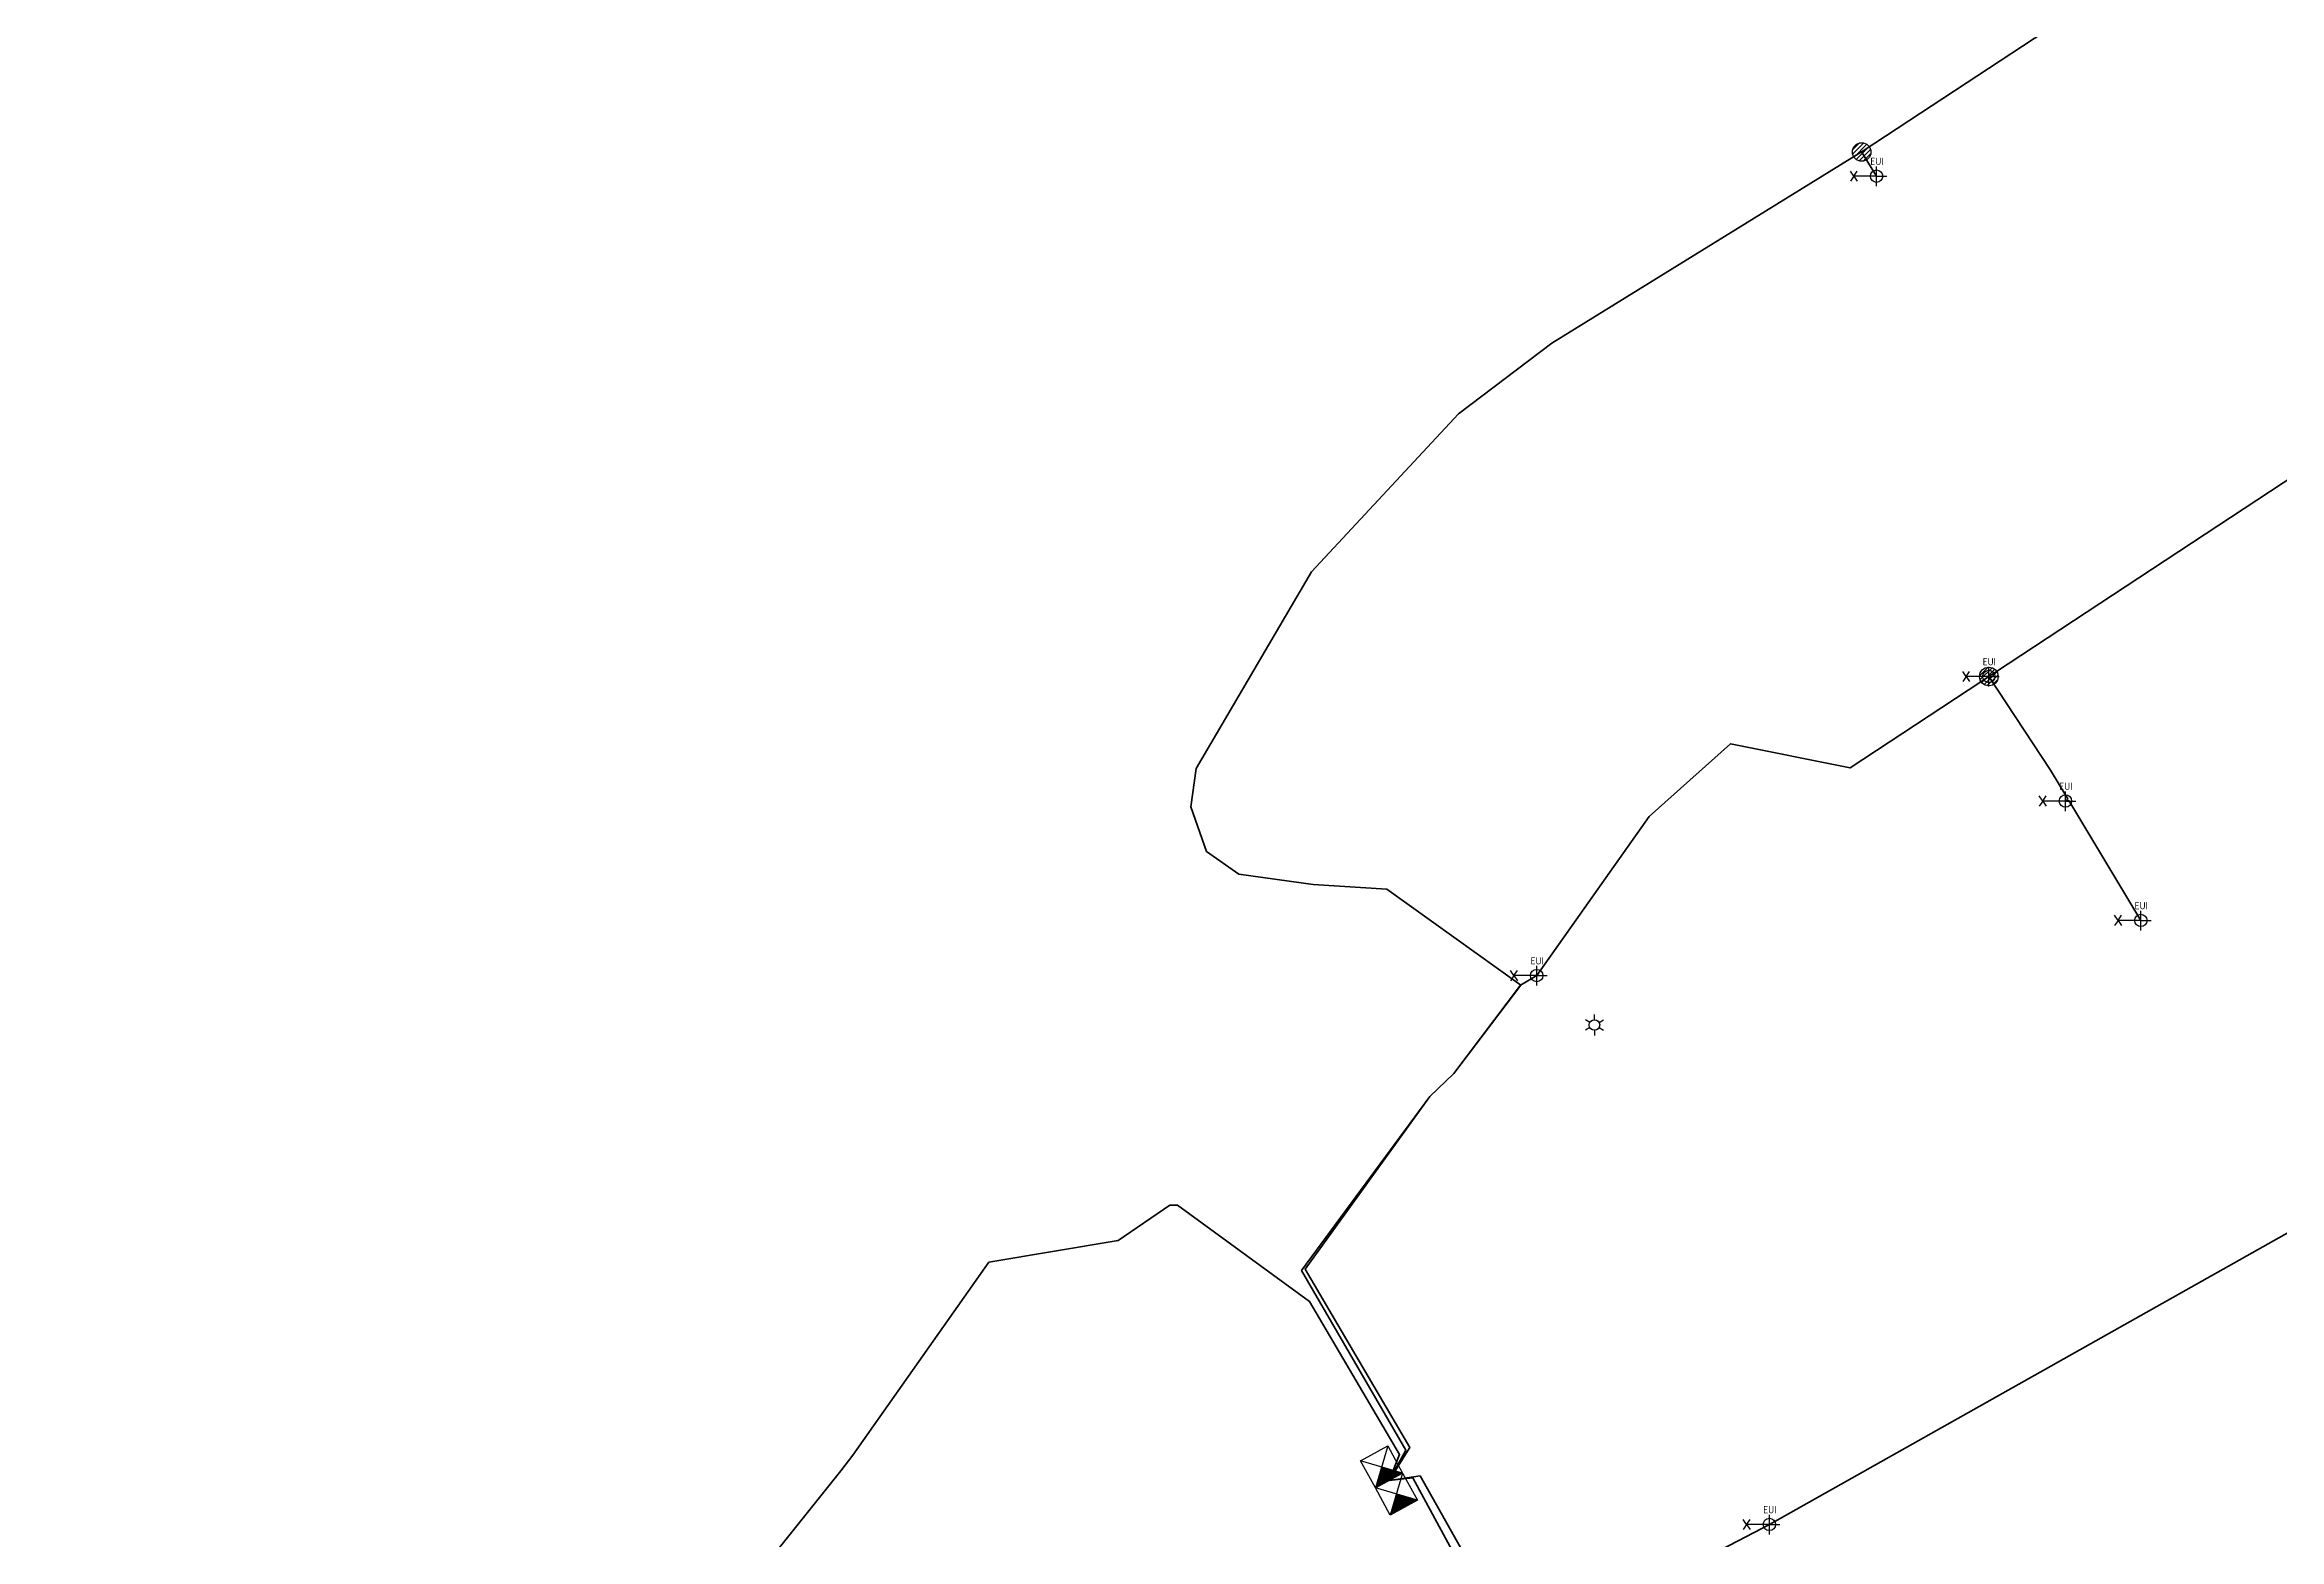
# Model space of a CAD drawing. Extents: x 254729 to 255138, y 477881 to 478324.
# Drawn here: x 254919.3 to 255027.6, y 478021.1 to 478093.5 of the extents above; entities that cross this region are included whole.
import ezdxf
from ezdxf.enums import TextEntityAlignment as Align

# ---------------------------------------------------------------- set-up
doc = ezdxf.new("R2010")
doc.units = 0
doc.header["$LTSCALE"] = 0.2
for name, color, linetype, lineweight in [('N-WE-KL-ET_LS_HULPSTUK-S', 10, 'Continuous', 25), ('N-WE-KL-ET_LS_OV_ARMATUUR-S', 7, 'Continuous', 25), ('N-WE-KL-ET_LS_OV_KABEL_VOEDINGSKABEL-G', 10, 'KL-LS-OV-VOEDING', 35), ('N-WE-KL-ET_LS_OV_KAST_PUTKAST-S', 10, 'Continuous', 25)]:
    doc.layers.add(name, color=color, linetype=linetype, lineweight=lineweight)
doc.styles.add('NLCS-ISO', font='NLCS-ISO.ttf')
doc.styles.get("Standard").update_dxf_attribs({"font": 'NLCS-ISO.ttf'})
doc.linetypes.add('KL-LS-OV-VOEDING', pattern='A,14,-1,["OV",Standard,S=1.8,R=0,X=0.5,Y=-0.9],-5,14,-0.5,["V",Standard,S=1.8,R=0,X=-0.15,Y=-0.9],-1.5', length=36)

# ---------------------------------------------------------------- blocks, each defined once
blk = doc.blocks.new('SKL-ET_OV_PUTKAST-SO')
at = {"ltscale": 0.5}
for points in [[(0, 3.75), (-3.75, 0), (0, -3.75)], [(0, 3.75), (-3.75, 0), (0, -3.75)], [(7.5, 3.75), (3.75, 0), (7.5, -3.75)], [(7.5, 3.75), (3.75, 0), (7.5, -3.75)]]:
    blk.add_hatch(color=256, dxfattribs=at).paths.add_polyline_path(points)
for p, q in [((-7.5, 3.75), (0, -3.75)), ((0, 3.75), (-7.5, -3.75)), ((0, 3.75), (7.5, -3.75)), ((7.5, 3.75), (0, -3.75))]:
    blk.add_line(p, q, dxfattribs=at)
for points in [[(-7.5, 3.75), (0, 3.75), (0, -3.75), (-7.5, -3.75)], [(0, 3.75), (7.5, 3.75), (7.5, -3.75), (0, -3.75)]]:
    blk.add_lwpolyline(points, close=True, dxfattribs=at)
blk = doc.blocks.new('SKL-ET_OV_ARMATUUR_1UITHOUDER-SO')
for p, q in [((-5.5, 0), (-6.34, 1.24)), ((-5.5, 0), (-6.34, -1.24)), ((-5.5, 0), (-4.66, 1.24)), ((-1.5, 0), (-5.5, 0)), ((-5.5, 0), (-4.66, -1.24)), ((0, 0), (-1.49, 0)), ((0, -2.42), (0, 2.33)), ((0, 0), (2.52, 0))]:
    blk.add_line(p, q)
blk.add_circle((0, 0), 1.5)
at = {"style": 'NLCS-ISO'}
blk.add_attdef('TYPE', text='', height=1.75, dxfattribs=at).set_placement((0.11, 3.57), align=Align.MIDDLE_CENTER)
blk = doc.blocks.new('SKL-ET_HULP_MOF-SO')
h = blk.add_hatch()
h.set_pattern_fill('ANSI31', color=256, scale=6, style=0)
h.set_pattern_definition([(45, (-2.25, -126.982), (-0.53033, 0.53033), [])])
edge = h.paths.add_edge_path()
edge.add_arc((0, 0), 2.25, 0, 360)
at = {"linetype": 'Continuous'}
blk.add_circle((0, 0), 2.25, dxfattribs=at)
blk = doc.blocks.new('SKL-ET_OV_ARMATUUR-SO')
at = {"ltscale": 0.1}
for p, q in [((-1.1, 0.63), (-2.19, 1.27)), ((0, 1.27), (0, 2.53)), ((1.1, 0.63), (2.19, 1.27)), ((-1.1, -0.63), (-2.19, -1.27)), ((0, -1.27), (0, -2.53)), ((1.1, -0.63), (2.19, -1.27))]:
    blk.add_line(p, q, dxfattribs=at)
blk.add_circle((0, 0), 1.27, dxfattribs=at)
at = {"style": 'NLCS-ISO'}
blk.add_attdef('TYPE', text='', height=1.75, dxfattribs=at).set_placement((0.11, 3.82), align=Align.MIDDLE_CENTER)

msp = doc.modelspace()

# ---------------------------------------------------------------- linework, layer by layer
at = {"layer": 'N-WE-KL-ET_LS_OV_KABEL_VOEDINGSKABEL-G'}
msp.add_line((255008.05, 478087.11), (255007.33, 478088.28), dxfattribs=at)
for points in [[(254984.44, 478023.97), (254985.44, 478025.57), (254980.38, 478034.2), (254986.42, 478042.56), (254987.57, 478043.67), (254990.82, 478047.94), (254984.33, 478052.59), (254980.77, 478052.82), (254977.16, 478053.32), (254975.59, 478054.42), (254974.84, 478056.58), (254975.09, 478058.44), (254980.69, 478067.96), (254987.8, 478075.61), (254992.32, 478079.03), (255007.41, 478088.33), (255036.1, 478107.2), (255093.3, 478145.1), (255119.4, 478164.98), (255130.61, 478165.82), (255132.15, 478156.16)], [(254984.44, 478023.97), (254985.26, 478025.43), (254980.2, 478034.13), (254986.42, 478042.56), (254987.57, 478043.67), (254990.81, 478047.95), (254991.59, 478048.41), (254997.03, 478056.11), (255000.98, 478059.63), (255006.77, 478058.46), (255042.38, 478081.89)], [(254984.44, 478023.97), (254985.94, 478024.2), (254990.81, 478015.56), (255002.86, 478021.84), (255051.68, 478049.3), (255063.54, 478028.73), (255078.8, 478010.59), (255132.28, 478039.95), (255121.14, 478059.79), (255109.88, 478079.8)], [(255020.85, 478051.08), (255017.36, 478056.89), (255017.2, 478056.86), (255017.31, 478056.97), (255016.47, 478058.36), (255013.49, 478062.89)], [(254913, 477984.07), (254927.1, 477992.15), (254935.39, 477997.75), (254938.57, 478000.67), (254940.44, 478002.64), (254957.88, 478024.43), (254958.47, 478025.2), (254965.06, 478034.53), (254971.32, 478035.58), (254973.82, 478037.29), (254974.2, 478037.3), (254980.59, 478032.64), (254984.95, 478025.22), (254984.44, 478023.97)], [(254984.44, 478023.97), (254985.59, 478024.09), (254987.5, 478020.58), (254986.85, 478020), (254987.59, 478020.42), (254993.97, 478008.71), (254988.99, 478005.91)]]:
    msp.add_lwpolyline(points, dxfattribs=at)

# ---------------------------------------------------------------- block references
at = {"layer": 'N-WE-KL-ET_LS_HULPSTUK-S', "xscale": 0.2, "yscale": 0.2, "zscale": 0.2}
for p in [(255007.33, 478088.28), (255013.49, 478062.89)]:
    msp.add_blockref('SKL-ET_HULP_MOF-SO', p, dxfattribs=at)
at = {"layer": 'N-WE-KL-ET_LS_OV_ARMATUUR-S', "xscale": 0.2, "yscale": 0.2, "zscale": 0.2}
for p in [(255008.05, 478087.11), (255013.49, 478062.89), (255017.2, 478056.86), (255020.85, 478051.08), (254991.59, 478048.41), (255002.86, 478021.84)]:
    msp.add_blockref('SKL-ET_OV_ARMATUUR_1UITHOUDER-SO', p, dxfattribs=at).add_auto_attribs({'TYPE': 'EUI'})
msp.add_blockref('SKL-ET_OV_ARMATUUR-SO', (254994.39, 478046.02), dxfattribs=at)
at = {"layer": 'N-WE-KL-ET_LS_OV_KAST_PUTKAST-S', "xscale": 0.2, "yscale": 0.2, "zscale": 0.2, "rotation": 298.5978739763006}
msp.add_blockref('SKL-ET_OV_PUTKAST-SO', (254984.44, 478023.97), dxfattribs=at)

doc.saveas('drawing.dxf')
